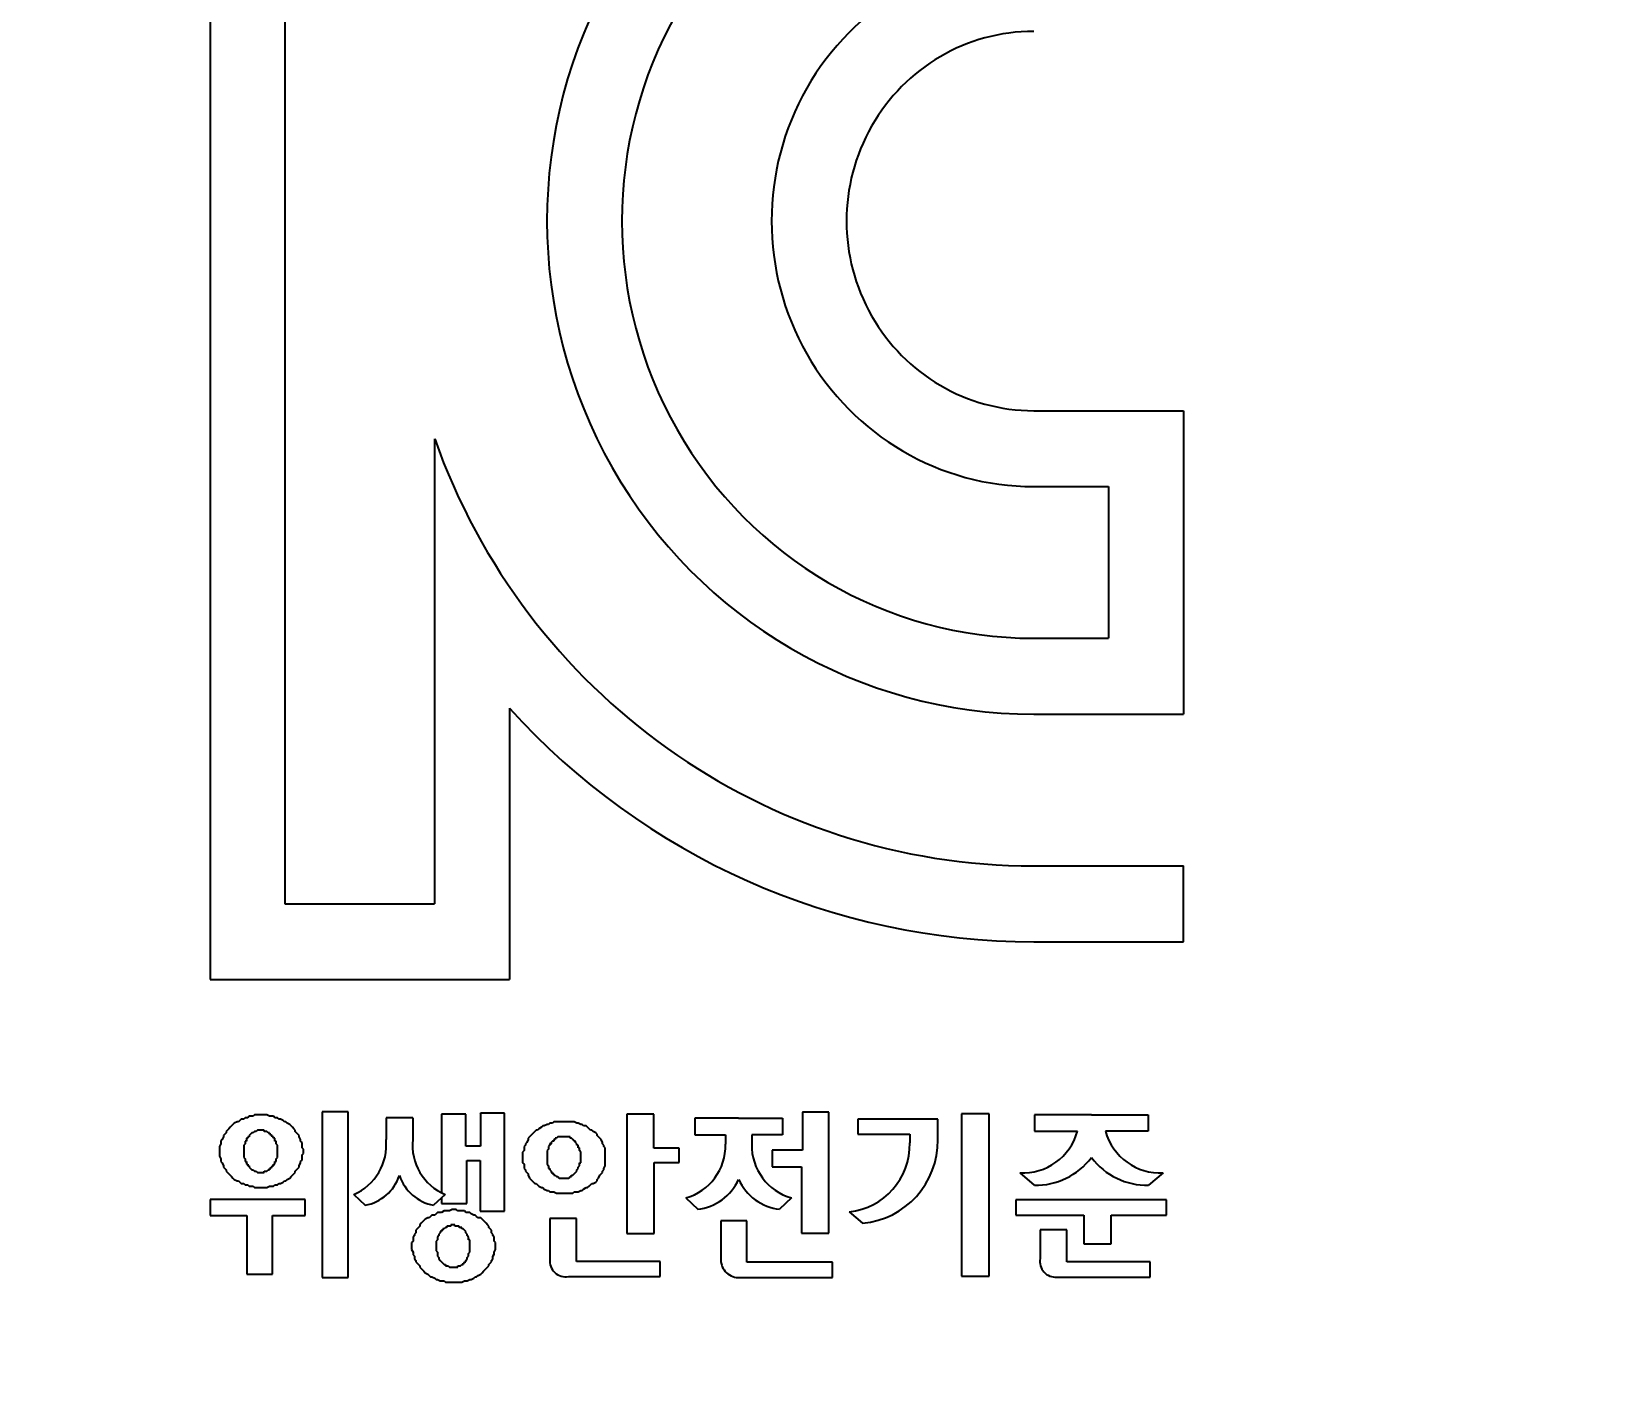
# Model space of a CAD drawing. Header units: millimetres. Extents: x 2274 to 2571, y 1382 to 1592.
# Drawn here: x 2434.106 to 2438.097, y 1485.031 to 1488.451 of the extents above; entities that cross this region are included whole.
import ezdxf

# ---------------------------------------------------------------- set-up
doc = ezdxf.new("R2010")
doc.units = ezdxf.units.MM
doc.styles.get("Standard").update_dxf_attribs({"font": 'arial.ttf'})
doc.dimstyles.new('STANDARD$0', dxfattribs={"dimtxt": 2.5, "dimasz": 2.5, "dimexe": 1, "dimexo": 0.5, "dimgap": 0.5, "dimtad": 1, "dimtih": 1, "dimtoh": 1, "dimdec": 1, "dimdsep": 46, "dimtxsty": 'Standard', "dimcen": 0, "dimclrd": 2, "dimclre": 2, "dimclrt": 4, "dimadec": 0, "dimazin": 0, "dimtfac": 1, "dimtdec": 1, "dimtmove": 1, "dimatfit": 3, "dimfxl": 1, "dimtolj": 1, "dimarcsym": 0})

# ---------------------------------------------------------------- blocks, each defined once
blk = doc.blocks.new('*D27')
at = {"color": 2, "lineweight": -2, "transparency": 16777216}
for p, q in [((2429.9205, 1551.3997), (2487.0385, 1551.3997)), ((2485.7885, 1548.8997), (2485.7885, 1509.7439)), ((2485.7885, 1466.0245), (2485.7885, 1505.1804)), ((2450.1883, 1463.5245), (2487.0385, 1463.5245))]:
    blk.add_line(p, q, dxfattribs=at)
at = {"color": 2, "transparency": 16777216}
for points in [[(2485.3718, 1548.8997), (2486.2051, 1548.8997), (2485.7885, 1551.3997)], [(2485.3718, 1466.0245), (2486.2051, 1466.0245), (2485.7885, 1463.5245)]]:
    blk.add_solid(points, dxfattribs=at)
at = {"layer": 'DEFPOINTS', "color": 0, "transparency": 16777216}
for p in [(2428.9205, 1551.3997), (2485.7885, 1551.3997), (2449.1883, 1463.5245)]:
    blk.add_point(p, dxfattribs=at)
at = {"color": 4, "transparency": 16777216, "insert": (2485.7885, 1507.4621), "char_height": 3, "attachment_point": 5}
blk.add_mtext('85', dxfattribs=at)

msp = doc.modelspace()

# ---------------------------------------------------------------- linework, layer by layer
for p, q in [((2434.5607, 1489.8998), (2434.5607, 1486.035)), ((2434.7514, 1489.7066), (2434.7514, 1486.2282)), ((2436.6585, 1487.4843), (2437.0399, 1487.4843)), ((2437.0399, 1487.4843), (2437.0399, 1486.7113)), ((2435.1328, 1487.4123), (2435.1328, 1486.2282)), ((2436.6585, 1487.291), (2436.8492, 1487.291)), ((2436.8492, 1487.291), (2436.8492, 1486.9046)), ((2436.6585, 1486.9046), (2436.8492, 1486.9046)), ((2435.3235, 1486.7263), (2435.3235, 1486.035)), ((2436.6585, 1486.7113), (2437.0399, 1486.7113)), ((2436.6585, 1486.3248), (2437.0399, 1486.3248)), ((2437.0399, 1486.1316), (2437.0399, 1486.3248)), ((2434.7514, 1486.2282), (2435.1328, 1486.2282)), ((2436.6585, 1486.1316), (2437.0399, 1486.1316)), ((2434.5607, 1486.035), (2435.3235, 1486.035)), ((2434.8461, 1485.6985), (2434.8461, 1485.2765)), ((2434.9125, 1485.6985), (2434.8461, 1485.6985)), ((2434.9125, 1485.2765), (2434.9125, 1485.6985)), ((2435.2494, 1485.6933), (2435.2505, 1485.6953)), ((2435.311, 1485.6953), (2435.2494, 1485.6953)), ((2435.2494, 1485.6953), (2435.2494, 1485.6112)), ((2435.311, 1485.4455), (2435.311, 1485.6953)), ((2436.0699, 1485.6967), (2436.0704, 1485.6977)), ((2436.0699, 1485.6977), (2436.0699, 1485.6008)), ((2436.1371, 1485.6977), (2436.0699, 1485.6977)), ((2436.1371, 1485.3894), (2436.1371, 1485.6977)), ((2436.4749, 1485.693), (2436.4749, 1485.2798)), ((2436.5453, 1485.693), (2436.4749, 1485.693)), ((2436.5453, 1485.2798), (2436.5453, 1485.693)), ((2434.6088, 1485.6554), (2434.6054, 1485.6519)), ((2434.6123, 1485.6589), (2434.6088, 1485.6554)), ((2434.6157, 1485.6624), (2434.6123, 1485.6589)), ((2434.6192, 1485.6659), (2434.6157, 1485.6624)), ((2434.6226, 1485.6694), (2434.6192, 1485.6659)), ((2434.6295, 1485.6729), (2434.6226, 1485.6694)), ((2434.6329, 1485.6729), (2434.6295, 1485.6729)), ((2434.6364, 1485.6764), (2434.6329, 1485.6729)), ((2434.6398, 1485.6799), (2434.6364, 1485.6764)), ((2434.6467, 1485.6799), (2434.6398, 1485.6799)), ((2434.6502, 1485.6834), (2434.6467, 1485.6799)), ((2434.6571, 1485.6834), (2434.6502, 1485.6834)), ((2434.6605, 1485.6869), (2434.6571, 1485.6834)), ((2434.664, 1485.6869), (2434.6605, 1485.6869)), ((2434.6709, 1485.6869), (2434.664, 1485.6869)), ((2434.6743, 1485.6904), (2434.6709, 1485.6869)), ((2434.6812, 1485.6904), (2434.6743, 1485.6904)), ((2434.6847, 1485.6904), (2434.6812, 1485.6904)), ((2434.6916, 1485.6904), (2434.6847, 1485.6904)), ((2434.695, 1485.6904), (2434.6916, 1485.6904)), ((2434.7019, 1485.6904), (2434.695, 1485.6904)), ((2434.7053, 1485.6904), (2434.7019, 1485.6904)), ((2434.7122, 1485.6869), (2434.7053, 1485.6904)), ((2434.7157, 1485.6869), (2434.7122, 1485.6869)), ((2434.7226, 1485.6869), (2434.7157, 1485.6869)), ((2434.726, 1485.6834), (2434.7226, 1485.6869)), ((2434.7329, 1485.6834), (2434.726, 1485.6834)), ((2434.7364, 1485.6799), (2434.7329, 1485.6834)), ((2434.7398, 1485.6799), (2434.7364, 1485.6799)), ((2434.7467, 1485.6764), (2434.7398, 1485.6799)), ((2434.7502, 1485.6729), (2434.7467, 1485.6764)), ((2434.7536, 1485.6729), (2434.7502, 1485.6729)), ((2434.7571, 1485.6694), (2434.7536, 1485.6729)), ((2434.764, 1485.6659), (2434.7571, 1485.6694)), ((2434.7674, 1485.6624), (2434.764, 1485.6659)), ((2434.7708, 1485.6589), (2434.7674, 1485.6624)), ((2434.7743, 1485.6554), (2434.7708, 1485.6589)), ((2434.7777, 1485.6519), (2434.7743, 1485.6554)), ((2435.077, 1485.6833), (2435.009, 1485.6833)), ((2435.009, 1485.6833), (2435.009, 1485.628)), ((2435.077, 1485.6833), (2435.077, 1485.628)), ((2435.2122, 1485.6921), (2435.1505, 1485.6921)), ((2435.1505, 1485.6921), (2435.1505, 1485.492)), ((2435.2122, 1485.6112), (2435.2122, 1485.6921)), ((2435.3983, 1485.6554), (2435.3949, 1485.6519)), ((2435.4052, 1485.6589), (2435.3983, 1485.6554)), ((2435.4087, 1485.6624), (2435.4052, 1485.6589)), ((2435.4121, 1485.6624), (2435.4087, 1485.6624)), ((2435.419, 1485.6659), (2435.4121, 1485.6624)), ((2435.4225, 1485.6659), (2435.419, 1485.6659)), ((2435.4259, 1485.6694), (2435.4225, 1485.6659)), ((2435.4328, 1485.6694), (2435.4259, 1485.6694)), ((2435.4362, 1485.6729), (2435.4328, 1485.6694)), ((2435.4431, 1485.6729), (2435.4362, 1485.6729)), ((2435.4466, 1485.6729), (2435.4431, 1485.6729)), ((2435.4535, 1485.6729), (2435.4466, 1485.6729)), ((2435.4569, 1485.6729), (2435.4535, 1485.6729)), ((2435.4638, 1485.6729), (2435.4569, 1485.6729)), ((2435.4673, 1485.6729), (2435.4638, 1485.6729)), ((2435.4742, 1485.6729), (2435.4673, 1485.6729)), ((2435.4776, 1485.6729), (2435.4742, 1485.6729)), ((2435.4845, 1485.6729), (2435.4776, 1485.6729)), ((2435.488, 1485.6729), (2435.4845, 1485.6729)), ((2435.4949, 1485.6694), (2435.488, 1485.6729)), ((2435.4983, 1485.6694), (2435.4949, 1485.6694)), ((2435.5052, 1485.6659), (2435.4983, 1485.6694)), ((2435.5086, 1485.6659), (2435.5052, 1485.6659)), ((2435.5121, 1485.6624), (2435.5086, 1485.6659)), ((2435.519, 1485.6624), (2435.5121, 1485.6624)), ((2435.5224, 1485.6589), (2435.519, 1485.6624)), ((2435.5259, 1485.6554), (2435.5224, 1485.6589)), ((2435.5293, 1485.6519), (2435.5259, 1485.6554)), ((2435.6907, 1485.6922), (2435.6219, 1485.6922)), ((2435.6219, 1485.6922), (2435.6219, 1485.3887)), ((2435.6907, 1485.6057), (2435.6907, 1485.6922)), ((2435.907, 1485.6825), (2435.7955, 1485.6825)), ((2435.7955, 1485.6825), (2435.7955, 1485.64)), ((2435.907, 1485.6825), (2436.0185, 1485.6825)), ((2436.0185, 1485.6825), (2436.0185, 1485.64)), ((2436.4141, 1485.6793), (2436.2109, 1485.6793)), ((2436.2109, 1485.6793), (2436.2109, 1485.6417)), ((2436.4141, 1485.6273), (2436.4141, 1485.6793)), ((2436.8056, 1485.6905), (2436.6609, 1485.6905)), ((2436.6609, 1485.6905), (2436.6609, 1485.6489)), ((2436.8056, 1485.6905), (2436.9503, 1485.6905)), ((2436.9503, 1485.6905), (2436.9503, 1485.6489)), ((2434.5881, 1485.617), (2434.5847, 1485.61)), ((2434.5916, 1485.6275), (2434.5881, 1485.624)), ((2434.5881, 1485.624), (2434.5881, 1485.6205)), ((2434.5881, 1485.6205), (2434.5881, 1485.617)), ((2434.595, 1485.6345), (2434.5916, 1485.6275)), ((2434.5985, 1485.6415), (2434.595, 1485.638)), ((2434.595, 1485.638), (2434.595, 1485.6345)), ((2434.6019, 1485.645), (2434.5985, 1485.6415)), ((2434.6054, 1485.6519), (2434.6019, 1485.6484)), ((2434.6019, 1485.6484), (2434.6019, 1485.645)), ((2434.6502, 1485.617), (2434.6467, 1485.6135)), ((2434.6467, 1485.6135), (2434.6467, 1485.61)), ((2434.6536, 1485.624), (2434.6502, 1485.624)), ((2434.6502, 1485.624), (2434.6502, 1485.6205)), ((2434.6502, 1485.6205), (2434.6502, 1485.617)), ((2434.6571, 1485.631), (2434.6536, 1485.631)), ((2434.6536, 1485.631), (2434.6536, 1485.6275)), ((2434.6536, 1485.6275), (2434.6536, 1485.624)), ((2434.6605, 1485.6345), (2434.6571, 1485.6345)), ((2434.6571, 1485.6345), (2434.6571, 1485.631)), ((2434.664, 1485.6415), (2434.6605, 1485.638)), ((2434.6605, 1485.638), (2434.6605, 1485.6345)), ((2434.6674, 1485.645), (2434.664, 1485.6415)), ((2434.6709, 1485.645), (2434.6674, 1485.645)), ((2434.6743, 1485.6484), (2434.6709, 1485.645)), ((2434.6778, 1485.6484), (2434.6743, 1485.6484)), ((2434.6812, 1485.6519), (2434.6778, 1485.6484)), ((2434.6847, 1485.6519), (2434.6812, 1485.6519)), ((2434.6881, 1485.6519), (2434.6847, 1485.6519)), ((2434.6916, 1485.6519), (2434.6881, 1485.6519)), ((2434.695, 1485.6519), (2434.6916, 1485.6519)), ((2434.6984, 1485.6519), (2434.695, 1485.6519)), ((2434.6984, 1485.6484), (2434.6984, 1485.6519)), ((2434.7019, 1485.6484), (2434.6984, 1485.6484)), ((2434.7053, 1485.6484), (2434.7019, 1485.6484)), ((2434.7088, 1485.645), (2434.7053, 1485.6484)), ((2434.7122, 1485.645), (2434.7088, 1485.645)), ((2434.7122, 1485.6415), (2434.7122, 1485.645)), ((2434.7157, 1485.6415), (2434.7122, 1485.6415)), ((2434.7157, 1485.638), (2434.7157, 1485.6415)), ((2434.7191, 1485.638), (2434.7157, 1485.638)), ((2434.7191, 1485.6345), (2434.7191, 1485.638)), ((2434.7226, 1485.6345), (2434.7191, 1485.6345)), ((2434.7226, 1485.631), (2434.7226, 1485.6345)), ((2434.726, 1485.631), (2434.7226, 1485.631)), ((2434.726, 1485.6275), (2434.726, 1485.631)), ((2434.726, 1485.624), (2434.726, 1485.6275)), ((2434.7295, 1485.624), (2434.726, 1485.624)), ((2434.7295, 1485.6205), (2434.7295, 1485.624)), ((2434.7295, 1485.617), (2434.7295, 1485.6205)), ((2434.7329, 1485.6135), (2434.7295, 1485.617)), ((2434.7329, 1485.61), (2434.7329, 1485.6135)), ((2434.7777, 1485.6484), (2434.7777, 1485.6519)), ((2434.7812, 1485.645), (2434.7777, 1485.6484)), ((2434.7846, 1485.6415), (2434.7812, 1485.645)), ((2434.7881, 1485.638), (2434.7846, 1485.6415)), ((2434.7881, 1485.6345), (2434.7881, 1485.638)), ((2434.7915, 1485.6275), (2434.7881, 1485.6345)), ((2434.7915, 1485.624), (2434.7915, 1485.6275)), ((2434.795, 1485.6205), (2434.7915, 1485.624)), ((2434.795, 1485.617), (2434.795, 1485.6205)), ((2434.795, 1485.61), (2434.795, 1485.617)), ((2435.3638, 1485.6135), (2435.3604, 1485.61)), ((2435.3673, 1485.6205), (2435.3638, 1485.617)), ((2435.3638, 1485.617), (2435.3638, 1485.6135)), ((2435.3707, 1485.6275), (2435.3673, 1485.6205)), ((2435.3742, 1485.6345), (2435.3707, 1485.631)), ((2435.3707, 1485.631), (2435.3707, 1485.6275)), ((2435.3776, 1485.638), (2435.3742, 1485.6345)), ((2435.3811, 1485.6415), (2435.3776, 1485.638)), ((2435.3845, 1485.645), (2435.3811, 1485.6415)), ((2435.388, 1485.6484), (2435.3845, 1485.645)), ((2435.3914, 1485.6519), (2435.388, 1485.6484)), ((2435.3949, 1485.6519), (2435.3914, 1485.6519)), ((2435.4259, 1485.6135), (2435.4225, 1485.61)), ((2435.4251, 1485.6127), (2435.4293, 1485.6201)), ((2435.4293, 1485.617), (2435.4259, 1485.6135)), ((2435.4328, 1485.624), (2435.4293, 1485.6205)), ((2435.4293, 1485.6205), (2435.4293, 1485.617)), ((2435.4362, 1485.624), (2435.4328, 1485.624)), ((2435.4397, 1485.6275), (2435.4362, 1485.6275)), ((2435.4362, 1485.6275), (2435.4362, 1485.624)), ((2435.4431, 1485.631), (2435.4397, 1485.631)), ((2435.4397, 1485.631), (2435.4397, 1485.6275)), ((2435.4466, 1485.6345), (2435.4431, 1485.631)), ((2435.45, 1485.6345), (2435.4466, 1485.6345)), ((2435.4535, 1485.6345), (2435.45, 1485.6345)), ((2435.4569, 1485.6345), (2435.4535, 1485.6345)), ((2435.4604, 1485.6345), (2435.4569, 1485.6345)), ((2435.4638, 1485.6345), (2435.4604, 1485.6345)), ((2435.4673, 1485.6345), (2435.4638, 1485.6345)), ((2435.4707, 1485.6345), (2435.4673, 1485.6345)), ((2435.4742, 1485.6345), (2435.4707, 1485.6345)), ((2435.4776, 1485.6345), (2435.4742, 1485.6345)), ((2435.4776, 1485.631), (2435.4776, 1485.6345)), ((2435.4811, 1485.631), (2435.4776, 1485.631)), ((2435.4845, 1485.6275), (2435.4811, 1485.631)), ((2435.488, 1485.624), (2435.4845, 1485.6275)), ((2435.4914, 1485.624), (2435.488, 1485.624)), ((2435.4914, 1485.6205), (2435.4914, 1485.624)), ((2435.4949, 1485.617), (2435.4914, 1485.6205)), ((2435.4949, 1485.6135), (2435.4949, 1485.617)), ((2435.4983, 1485.6135), (2435.4949, 1485.6135)), ((2435.4983, 1485.61), (2435.4983, 1485.6135)), ((2435.5328, 1485.6519), (2435.5293, 1485.6519)), ((2435.5362, 1485.6484), (2435.5328, 1485.6519)), ((2435.5431, 1485.645), (2435.5362, 1485.6484)), ((2435.5466, 1485.6415), (2435.5431, 1485.645)), ((2435.5466, 1485.638), (2435.5466, 1485.6415)), ((2435.55, 1485.6345), (2435.5466, 1485.638)), ((2435.5535, 1485.631), (2435.55, 1485.6345)), ((2435.5569, 1485.6275), (2435.5535, 1485.631)), ((2435.5604, 1485.6205), (2435.5569, 1485.6275)), ((2435.5604, 1485.617), (2435.5604, 1485.6205)), ((2435.5638, 1485.6135), (2435.5604, 1485.617)), ((2435.5638, 1485.61), (2435.5638, 1485.6135)), ((2435.7955, 1485.64), (2435.8738, 1485.64)), ((2435.8738, 1485.64), (2435.8738, 1485.616)), ((2436.0185, 1485.64), (2435.9402, 1485.64)), ((2435.9402, 1485.64), (2435.9402, 1485.616)), ((2436.2109, 1485.6417), (2436.3429, 1485.6417)), ((2436.3429, 1485.6417), (2436.3429, 1485.6193)), ((2436.6609, 1485.6489), (2436.77, 1485.6489)), ((2436.9503, 1485.6489), (2436.8412, 1485.6489)), ((2434.5847, 1485.61), (2434.5847, 1485.6065)), ((2434.5847, 1485.6065), (2434.5847, 1485.603)), ((2434.5847, 1485.603), (2434.5847, 1485.596)), ((2434.5847, 1485.596), (2434.5847, 1485.5925)), ((2434.5847, 1485.5925), (2434.5847, 1485.5891)), ((2434.5847, 1485.5891), (2434.5847, 1485.5856)), ((2434.5847, 1485.5856), (2434.5881, 1485.5786)), ((2434.5881, 1485.5786), (2434.5881, 1485.5751)), ((2434.5881, 1485.5751), (2434.5881, 1485.5716)), ((2434.6467, 1485.61), (2434.6467, 1485.6065)), ((2434.6467, 1485.6065), (2434.6467, 1485.603)), ((2434.6467, 1485.603), (2434.6467, 1485.5995)), ((2434.6467, 1485.5995), (2434.6467, 1485.596)), ((2434.6467, 1485.596), (2434.6467, 1485.5925)), ((2434.6467, 1485.5925), (2434.6467, 1485.5891)), ((2434.6467, 1485.5891), (2434.6467, 1485.5856)), ((2434.6467, 1485.5856), (2434.6467, 1485.5821)), ((2434.6467, 1485.5821), (2434.6502, 1485.5786)), ((2434.6502, 1485.5786), (2434.6502, 1485.5751)), ((2434.6502, 1485.5751), (2434.6502, 1485.5716)), ((2434.7295, 1485.5786), (2434.7329, 1485.5821)), ((2434.7295, 1485.5751), (2434.7295, 1485.5786)), ((2434.7295, 1485.5716), (2434.7295, 1485.5751)), ((2434.7329, 1485.6065), (2434.7329, 1485.61)), ((2434.7329, 1485.603), (2434.7329, 1485.6065)), ((2434.7329, 1485.5995), (2434.7329, 1485.603)), ((2434.7329, 1485.596), (2434.7329, 1485.5995)), ((2434.7329, 1485.5925), (2434.7329, 1485.596)), ((2434.7329, 1485.5891), (2434.7329, 1485.5925)), ((2434.7329, 1485.5856), (2434.7329, 1485.5891)), ((2434.7329, 1485.5821), (2434.7329, 1485.5856)), ((2434.7915, 1485.5716), (2434.795, 1485.5751)), ((2434.795, 1485.6065), (2434.795, 1485.61)), ((2434.7984, 1485.603), (2434.795, 1485.6065)), ((2434.795, 1485.5891), (2434.7984, 1485.5925)), ((2434.795, 1485.5856), (2434.795, 1485.5891)), ((2434.795, 1485.5786), (2434.795, 1485.5856)), ((2434.795, 1485.5751), (2434.795, 1485.5786)), ((2434.7984, 1485.596), (2434.7984, 1485.603)), ((2434.7984, 1485.5925), (2434.7984, 1485.596)), ((2435.2494, 1485.6112), (2435.2122, 1485.6112)), ((2435.2146, 1485.4647), (2435.2146, 1485.5744)), ((2435.2146, 1485.5744), (2435.2486, 1485.5744)), ((2435.2486, 1485.5744), (2435.2486, 1485.4455)), ((2435.3604, 1485.5995), (2435.3569, 1485.596)), ((2435.3569, 1485.596), (2435.3569, 1485.5925)), ((2435.3569, 1485.5925), (2435.3569, 1485.5856)), ((2435.3569, 1485.5856), (2435.3569, 1485.5821)), ((2435.3569, 1485.5821), (2435.3569, 1485.5786)), ((2435.3569, 1485.5786), (2435.3569, 1485.5751)), ((2435.3569, 1485.5751), (2435.3569, 1485.5681)), ((2435.3604, 1485.61), (2435.3604, 1485.6065)), ((2435.3604, 1485.6065), (2435.3604, 1485.5995)), ((2435.4225, 1485.603), (2435.419, 1485.5995)), ((2435.419, 1485.5995), (2435.419, 1485.596)), ((2435.419, 1485.596), (2435.419, 1485.5925)), ((2435.419, 1485.5925), (2435.419, 1485.5891)), ((2435.419, 1485.5891), (2435.419, 1485.5856)), ((2435.419, 1485.5856), (2435.419, 1485.5821)), ((2435.419, 1485.5821), (2435.419, 1485.5786)), ((2435.419, 1485.5786), (2435.419, 1485.5751)), ((2435.419, 1485.5751), (2435.419, 1485.5716)), ((2435.4225, 1485.61), (2435.4225, 1485.6065)), ((2435.4225, 1485.6065), (2435.4225, 1485.603)), ((2435.4983, 1485.6065), (2435.4983, 1485.61)), ((2435.5017, 1485.6065), (2435.4983, 1485.6065)), ((2435.5017, 1485.603), (2435.5017, 1485.6065)), ((2435.5017, 1485.5995), (2435.5017, 1485.603)), ((2435.5052, 1485.596), (2435.5017, 1485.5995)), ((2435.5052, 1485.5925), (2435.5052, 1485.596)), ((2435.5052, 1485.5891), (2435.5052, 1485.5925)), ((2435.5052, 1485.5856), (2435.5052, 1485.5891)), ((2435.5052, 1485.5821), (2435.5052, 1485.5856)), ((2435.5052, 1485.5786), (2435.5052, 1485.5821)), ((2435.5052, 1485.5751), (2435.5052, 1485.5786)), ((2435.5052, 1485.5716), (2435.5052, 1485.5751)), ((2435.5673, 1485.6065), (2435.5638, 1485.61)), ((2435.5673, 1485.5995), (2435.5673, 1485.6065)), ((2435.5673, 1485.596), (2435.5673, 1485.5995)), ((2435.5673, 1485.5925), (2435.5673, 1485.596)), ((2435.5673, 1485.5856), (2435.5673, 1485.5925)), ((2435.5673, 1485.5821), (2435.5673, 1485.5856)), ((2435.5673, 1485.5786), (2435.5673, 1485.5821)), ((2435.5673, 1485.5751), (2435.5673, 1485.5786)), ((2435.5673, 1485.5681), (2435.5673, 1485.5751)), ((2435.7556, 1485.6057), (2435.6907, 1485.6057)), ((2435.7556, 1485.5689), (2435.7556, 1485.6057)), ((2436.0699, 1485.6008), (2435.9924, 1485.6008)), ((2435.9924, 1485.6008), (2435.9924, 1485.5584)), ((2434.5881, 1485.5716), (2434.5916, 1485.5681)), ((2434.5916, 1485.5681), (2434.595, 1485.5611)), ((2434.595, 1485.5611), (2434.595, 1485.5576)), ((2434.595, 1485.5576), (2434.5985, 1485.5541)), ((2434.5985, 1485.5541), (2434.6019, 1485.5506)), ((2434.6019, 1485.5506), (2434.6019, 1485.5471)), ((2434.6019, 1485.5471), (2434.6054, 1485.5436)), ((2434.6054, 1485.5436), (2434.6088, 1485.5401)), ((2434.6088, 1485.5401), (2434.6123, 1485.5366)), ((2434.6123, 1485.5366), (2434.6157, 1485.5332)), ((2434.6502, 1485.5716), (2434.6536, 1485.5716)), ((2434.6536, 1485.5716), (2434.6536, 1485.5681)), ((2434.6536, 1485.5681), (2434.6536, 1485.5646)), ((2434.6536, 1485.5646), (2434.6571, 1485.5646)), ((2434.6571, 1485.5646), (2434.6571, 1485.5611)), ((2434.6571, 1485.5611), (2434.6605, 1485.5611)), ((2434.6605, 1485.5611), (2434.6605, 1485.5576)), ((2434.6605, 1485.5576), (2434.664, 1485.5541)), ((2434.664, 1485.5541), (2434.6674, 1485.5506)), ((2434.6674, 1485.5506), (2434.6709, 1485.5506)), ((2434.6709, 1485.5506), (2434.6743, 1485.5471)), ((2434.6743, 1485.5471), (2434.6778, 1485.5471)), ((2434.6778, 1485.5471), (2434.6812, 1485.5436)), ((2434.6812, 1485.5436), (2434.6847, 1485.5436)), ((2434.6847, 1485.5436), (2434.6881, 1485.5436)), ((2434.6881, 1485.5436), (2434.6916, 1485.5436)), ((2434.6916, 1485.5436), (2434.695, 1485.5436)), ((2434.695, 1485.5436), (2434.6984, 1485.5436)), ((2434.6984, 1485.5436), (2434.6984, 1485.5471)), ((2434.6984, 1485.5471), (2434.7019, 1485.5471)), ((2434.7019, 1485.5471), (2434.7053, 1485.5471)), ((2434.7053, 1485.5471), (2434.7088, 1485.5506)), ((2434.7088, 1485.5506), (2434.7122, 1485.5506)), ((2434.7122, 1485.5506), (2434.7122, 1485.5541)), ((2434.7122, 1485.5541), (2434.7157, 1485.5541)), ((2434.7157, 1485.5541), (2434.7157, 1485.5576)), ((2434.7157, 1485.5576), (2434.7191, 1485.5576)), ((2434.7191, 1485.5576), (2434.7191, 1485.5611)), ((2434.7191, 1485.5611), (2434.7226, 1485.5611)), ((2434.7226, 1485.5611), (2434.7226, 1485.5646)), ((2434.7226, 1485.5646), (2434.726, 1485.5646)), ((2434.726, 1485.5681), (2434.726, 1485.5716)), ((2434.726, 1485.5716), (2434.7295, 1485.5716)), ((2434.726, 1485.5646), (2434.726, 1485.5681)), ((2434.7674, 1485.5332), (2434.7708, 1485.5366)), ((2434.7708, 1485.5366), (2434.7743, 1485.5401)), ((2434.7743, 1485.5401), (2434.7777, 1485.5436)), ((2434.7777, 1485.5471), (2434.7812, 1485.5506)), ((2434.7777, 1485.5436), (2434.7777, 1485.5471)), ((2434.7812, 1485.5506), (2434.7846, 1485.5541)), ((2434.7846, 1485.5541), (2434.7881, 1485.5576)), ((2434.7881, 1485.5611), (2434.7915, 1485.5681)), ((2434.7881, 1485.5576), (2434.7881, 1485.5611)), ((2434.7915, 1485.5681), (2434.7915, 1485.5716)), ((2435.3569, 1485.5681), (2435.3604, 1485.5646)), ((2435.3604, 1485.5646), (2435.3604, 1485.5611)), ((2435.3604, 1485.5611), (2435.3604, 1485.5541)), ((2435.3604, 1485.5541), (2435.3638, 1485.5506)), ((2435.3638, 1485.5506), (2435.3638, 1485.5471)), ((2435.3638, 1485.5471), (2435.3673, 1485.5436)), ((2435.3673, 1485.5436), (2435.3707, 1485.5401)), ((2435.3707, 1485.5401), (2435.3707, 1485.5366)), ((2435.3707, 1485.5366), (2435.3742, 1485.5297)), ((2435.419, 1485.5716), (2435.419, 1485.5681)), ((2435.419, 1485.5681), (2435.419, 1485.5646)), ((2435.419, 1485.5646), (2435.4225, 1485.5611)), ((2435.4225, 1485.5611), (2435.4225, 1485.5576)), ((2435.4225, 1485.5576), (2435.4225, 1485.5541)), ((2435.4225, 1485.5541), (2435.4259, 1485.5541)), ((2435.4259, 1485.5541), (2435.4259, 1485.5506)), ((2435.4259, 1485.5506), (2435.4293, 1485.5471)), ((2435.4293, 1485.5471), (2435.4293, 1485.5436)), ((2435.4293, 1485.5436), (2435.4328, 1485.5436)), ((2435.4328, 1485.5436), (2435.4328, 1485.5401)), ((2435.4328, 1485.5401), (2435.4362, 1485.5401)), ((2435.4362, 1485.5401), (2435.4362, 1485.5366)), ((2435.4362, 1485.5366), (2435.4397, 1485.5366)), ((2435.4397, 1485.5366), (2435.4431, 1485.5332)), ((2435.4811, 1485.5332), (2435.4811, 1485.5366)), ((2435.4811, 1485.5366), (2435.4845, 1485.5366)), ((2435.4845, 1485.5366), (2435.488, 1485.5401)), ((2435.488, 1485.5401), (2435.4914, 1485.5436)), ((2435.4914, 1485.5436), (2435.4949, 1485.5471)), ((2435.4949, 1485.5506), (2435.4983, 1485.5541)), ((2435.4949, 1485.5471), (2435.4949, 1485.5506)), ((2435.4983, 1485.5576), (2435.5017, 1485.5611)), ((2435.4983, 1485.5541), (2435.4983, 1485.5576)), ((2435.5017, 1485.5676), (2435.502, 1485.5681)), ((2435.5017, 1485.5646), (2435.5017, 1485.5681)), ((2435.5017, 1485.5681), (2435.5052, 1485.5681)), ((2435.5017, 1485.5611), (2435.5017, 1485.5646)), ((2435.5052, 1485.5681), (2435.5052, 1485.5716)), ((2435.55, 1485.5297), (2435.5535, 1485.5366)), ((2435.5535, 1485.5366), (2435.5569, 1485.5401)), ((2435.5569, 1485.5401), (2435.5604, 1485.5436)), ((2435.5604, 1485.5471), (2435.5638, 1485.5506)), ((2435.5604, 1485.5436), (2435.5604, 1485.5471)), ((2435.5638, 1485.5541), (2435.5673, 1485.5611)), ((2435.5638, 1485.5506), (2435.5638, 1485.5541)), ((2435.5673, 1485.5646), (2435.5673, 1485.5681)), ((2435.5673, 1485.5611), (2435.5673, 1485.5646)), ((2435.6915, 1485.3887), (2435.6915, 1485.5689)), ((2435.6915, 1485.5689), (2435.7556, 1485.5689)), ((2435.9924, 1485.5584), (2436.0675, 1485.5584)), ((2436.0675, 1485.5584), (2436.0675, 1485.3894)), ((2436.623, 1485.5432), (2436.6601, 1485.5112)), ((2436.9882, 1485.5432), (2436.9511, 1485.5112)), ((2434.6157, 1485.5332), (2434.6192, 1485.5297)), ((2434.6192, 1485.5297), (2434.6226, 1485.5262)), ((2434.6226, 1485.5262), (2434.6295, 1485.5227)), ((2434.6295, 1485.5227), (2434.6329, 1485.5227)), ((2434.6329, 1485.5227), (2434.6364, 1485.5192)), ((2434.6364, 1485.5192), (2434.6398, 1485.5157)), ((2434.6398, 1485.5157), (2434.6467, 1485.5157)), ((2434.6467, 1485.5157), (2434.6502, 1485.5122)), ((2434.6502, 1485.5122), (2434.6571, 1485.5122)), ((2434.6571, 1485.5122), (2434.6605, 1485.5087)), ((2434.6605, 1485.5087), (2434.664, 1485.5087)), ((2434.664, 1485.5087), (2434.6709, 1485.5087)), ((2434.6709, 1485.5087), (2434.6743, 1485.5052)), ((2434.6743, 1485.5052), (2434.6812, 1485.5052)), ((2434.6812, 1485.5052), (2434.6847, 1485.5052)), ((2434.6847, 1485.5052), (2434.6916, 1485.5052)), ((2434.6916, 1485.5052), (2434.695, 1485.5052)), ((2434.695, 1485.5052), (2434.7019, 1485.5052)), ((2434.7019, 1485.5052), (2434.7053, 1485.5052)), ((2434.7053, 1485.5052), (2434.7122, 1485.5087)), ((2434.7122, 1485.5087), (2434.7157, 1485.5087)), ((2434.7157, 1485.5087), (2434.7226, 1485.5087)), ((2434.7226, 1485.5087), (2434.726, 1485.5122)), ((2434.726, 1485.5122), (2434.7329, 1485.5122)), ((2434.7329, 1485.5122), (2434.7364, 1485.5157)), ((2434.7364, 1485.5157), (2434.7398, 1485.5157)), ((2434.7398, 1485.5157), (2434.7467, 1485.5192)), ((2434.7467, 1485.5192), (2434.7502, 1485.5227)), ((2434.7502, 1485.5227), (2434.7536, 1485.5227)), ((2434.7536, 1485.5227), (2434.7571, 1485.5262)), ((2434.7571, 1485.5262), (2434.764, 1485.5297)), ((2434.764, 1485.5297), (2434.7674, 1485.5332)), ((2435.3742, 1485.5297), (2435.3776, 1485.5262)), ((2435.3776, 1485.5262), (2435.3811, 1485.5227)), ((2435.3811, 1485.5227), (2435.3845, 1485.5192)), ((2435.3845, 1485.5192), (2435.388, 1485.5157)), ((2435.388, 1485.5157), (2435.3914, 1485.5157)), ((2435.3914, 1485.5157), (2435.3949, 1485.5122)), ((2435.3949, 1485.5122), (2435.3983, 1485.5087)), ((2435.3983, 1485.5087), (2435.4052, 1485.5052)), ((2435.4052, 1485.5052), (2435.4087, 1485.5052)), ((2435.4087, 1485.5052), (2435.4121, 1485.5017)), ((2435.4121, 1485.5017), (2435.419, 1485.4982)), ((2435.419, 1485.4982), (2435.4225, 1485.4982)), ((2435.4225, 1485.4982), (2435.4259, 1485.4947)), ((2435.4259, 1485.4947), (2435.4328, 1485.4947)), ((2435.4328, 1485.4947), (2435.4362, 1485.4947)), ((2435.4362, 1485.4947), (2435.4431, 1485.4912)), ((2435.4431, 1485.5332), (2435.4466, 1485.5332)), ((2435.4466, 1485.5332), (2435.45, 1485.5297)), ((2435.45, 1485.5297), (2435.4535, 1485.5297)), ((2435.4535, 1485.5297), (2435.4569, 1485.5297)), ((2435.4569, 1485.5297), (2435.4604, 1485.5297)), ((2435.4604, 1485.5297), (2435.4638, 1485.5297)), ((2435.4638, 1485.5297), (2435.4673, 1485.5297)), ((2435.4673, 1485.5297), (2435.4707, 1485.5297)), ((2435.4707, 1485.5297), (2435.4742, 1485.5297)), ((2435.4742, 1485.5297), (2435.4776, 1485.5332)), ((2435.4776, 1485.5332), (2435.4811, 1485.5332)), ((2435.4845, 1485.4912), (2435.488, 1485.4947)), ((2435.488, 1485.4947), (2435.4949, 1485.4947)), ((2435.4949, 1485.4947), (2435.4983, 1485.4947)), ((2435.4983, 1485.4947), (2435.5052, 1485.4982)), ((2435.5052, 1485.4982), (2435.5086, 1485.4982)), ((2435.5086, 1485.4982), (2435.5121, 1485.5017)), ((2435.5121, 1485.5017), (2435.519, 1485.5052)), ((2435.519, 1485.5052), (2435.5224, 1485.5052)), ((2435.5224, 1485.5052), (2435.5259, 1485.5087)), ((2435.5259, 1485.5087), (2435.5293, 1485.5122)), ((2435.5293, 1485.5122), (2435.5328, 1485.5157)), ((2435.5328, 1485.5157), (2435.5362, 1485.5157)), ((2435.5362, 1485.5157), (2435.5431, 1485.5192)), ((2435.5431, 1485.5192), (2435.5466, 1485.5227)), ((2435.5466, 1485.5262), (2435.55, 1485.5297)), ((2435.5466, 1485.5227), (2435.5466, 1485.5262)), ((2434.8034, 1485.4751), (2434.5607, 1485.4751)), ((2434.5607, 1485.4751), (2434.5607, 1485.4343)), ((2434.8034, 1485.4343), (2434.8034, 1485.4751)), ((2434.9268, 1485.4879), (2434.956, 1485.4607)), ((2434.9274, 1485.4874), (2434.9279, 1485.4884)), ((2435.1592, 1485.4879), (2435.13, 1485.4607)), ((2435.1505, 1485.4798), (2435.1505, 1485.4647)), ((2435.1505, 1485.4647), (2435.2146, 1485.4647)), ((2435.4431, 1485.4912), (2435.4466, 1485.4912)), ((2435.4466, 1485.4912), (2435.4535, 1485.4912)), ((2435.4535, 1485.4912), (2435.4569, 1485.4912)), ((2435.4569, 1485.4912), (2435.4638, 1485.4912)), ((2435.4638, 1485.4912), (2435.4673, 1485.4912)), ((2435.4673, 1485.4912), (2435.4742, 1485.4912)), ((2435.4742, 1485.4912), (2435.4776, 1485.4912)), ((2435.4776, 1485.4912), (2435.4845, 1485.4912)), ((2435.7726, 1485.4791), (2435.8027, 1485.4503)), ((2436.0414, 1485.4791), (2436.0114, 1485.4503)), ((2436.9969, 1485.4743), (2436.6127, 1485.4743)), ((2436.6127, 1485.4743), (2436.6127, 1485.4351)), ((2436.9969, 1485.4351), (2436.9969, 1485.4743)), ((2434.5607, 1485.4343), (2434.6548, 1485.4343)), ((2434.6548, 1485.4343), (2434.6548, 1485.2845)), ((2434.7196, 1485.2845), (2434.7196, 1485.4343)), ((2434.7196, 1485.4343), (2434.8034, 1485.4343)), ((2435.0984, 1485.4144), (2435.0949, 1485.4109)), ((2435.1018, 1485.4179), (2435.0984, 1485.4144)), ((2435.1053, 1485.4214), (2435.1018, 1485.4179)), ((2435.1087, 1485.4249), (2435.1053, 1485.4214)), ((2435.1156, 1485.4283), (2435.1087, 1485.4249)), ((2435.1191, 1485.4283), (2435.1156, 1485.4283)), ((2435.1225, 1485.4318), (2435.1191, 1485.4283)), ((2435.126, 1485.4353), (2435.1225, 1485.4318)), ((2435.1329, 1485.4353), (2435.126, 1485.4353)), ((2435.1363, 1485.4388), (2435.1329, 1485.4353)), ((2435.1397, 1485.4423), (2435.1363, 1485.4388)), ((2435.1466, 1485.4423), (2435.1397, 1485.4423)), ((2435.1501, 1485.4423), (2435.1466, 1485.4423)), ((2435.157, 1485.4458), (2435.1501, 1485.4423)), ((2435.1604, 1485.4458), (2435.157, 1485.4458)), ((2435.1673, 1485.4458), (2435.1604, 1485.4458)), ((2435.1708, 1485.4458), (2435.1673, 1485.4458)), ((2435.1777, 1485.4493), (2435.1708, 1485.4458)), ((2435.1811, 1485.4493), (2435.1777, 1485.4493)), ((2435.188, 1485.4493), (2435.1811, 1485.4493)), ((2435.1915, 1485.4458), (2435.188, 1485.4493)), ((2435.1984, 1485.4458), (2435.1915, 1485.4458)), ((2435.2018, 1485.4458), (2435.1984, 1485.4458)), ((2435.2087, 1485.4458), (2435.2018, 1485.4458)), ((2435.2121, 1485.4423), (2435.2087, 1485.4458)), ((2435.2156, 1485.4423), (2435.2121, 1485.4423)), ((2435.2225, 1485.4423), (2435.2156, 1485.4423)), ((2435.2259, 1485.4388), (2435.2225, 1485.4423)), ((2435.2328, 1485.4353), (2435.2259, 1485.4388)), ((2435.2363, 1485.4353), (2435.2328, 1485.4353)), ((2435.2397, 1485.4318), (2435.2363, 1485.4353)), ((2435.2432, 1485.4283), (2435.2397, 1485.4318)), ((2435.2501, 1485.4283), (2435.2432, 1485.4283)), ((2435.2486, 1485.4455), (2435.311, 1485.4455)), ((2435.2535, 1485.4249), (2435.2501, 1485.4283)), ((2435.257, 1485.4214), (2435.2535, 1485.4249)), ((2435.2604, 1485.4179), (2435.257, 1485.4214)), ((2435.2639, 1485.4144), (2435.2604, 1485.4179)), ((2435.2673, 1485.4109), (2435.2639, 1485.4144)), ((2435.4939, 1485.4263), (2435.4259, 1485.4263)), ((2435.4259, 1485.4263), (2435.4259, 1485.323)), ((2435.4939, 1485.3174), (2435.4939, 1485.4263)), ((2435.9276, 1485.4206), (2435.862, 1485.4206)), ((2435.862, 1485.4206), (2435.862, 1485.3222)), ((2435.9276, 1485.315), (2435.9276, 1485.4206)), ((2436.1887, 1485.4439), (2436.2227, 1485.4151)), ((2436.6127, 1485.4351), (2436.7866, 1485.4351)), ((2436.7866, 1485.4351), (2436.7866, 1485.3622)), ((2436.8554, 1485.3622), (2436.8554, 1485.4351)), ((2436.8554, 1485.4351), (2436.9969, 1485.4351)), ((2435.0811, 1485.3829), (2435.0777, 1485.3794)), ((2435.0777, 1485.3794), (2435.0777, 1485.3725)), ((2435.0846, 1485.3899), (2435.0811, 1485.3864)), ((2435.0811, 1485.3864), (2435.0811, 1485.3829)), ((2435.088, 1485.4004), (2435.0846, 1485.3969)), ((2435.0846, 1485.3969), (2435.0846, 1485.3899)), ((2435.0915, 1485.4039), (2435.088, 1485.4004)), ((2435.0949, 1485.4074), (2435.0915, 1485.4039)), ((2435.0949, 1485.4109), (2435.0949, 1485.4074)), ((2435.1432, 1485.3829), (2435.1397, 1485.3794)), ((2435.1397, 1485.3794), (2435.1397, 1485.3759)), ((2435.1397, 1485.3759), (2435.1397, 1485.3725)), ((2435.1466, 1485.3899), (2435.1432, 1485.3864)), ((2435.1432, 1485.3864), (2435.1432, 1485.3829)), ((2435.1501, 1485.3934), (2435.1466, 1485.3934)), ((2435.1466, 1485.3934), (2435.1466, 1485.3899)), ((2435.1535, 1485.3969), (2435.1501, 1485.3969)), ((2435.1501, 1485.3969), (2435.1501, 1485.3934)), ((2435.157, 1485.4004), (2435.1535, 1485.4004)), ((2435.1535, 1485.4004), (2435.1535, 1485.3969)), ((2435.1604, 1485.4039), (2435.157, 1485.4004)), ((2435.1639, 1485.4039), (2435.1604, 1485.4039)), ((2435.1673, 1485.4074), (2435.1639, 1485.4074)), ((2435.1639, 1485.4074), (2435.1639, 1485.4039)), ((2435.1708, 1485.4074), (2435.1673, 1485.4074)), ((2435.1742, 1485.4074), (2435.1708, 1485.4074)), ((2435.1777, 1485.4109), (2435.1742, 1485.4109)), ((2435.1742, 1485.4109), (2435.1742, 1485.4074)), ((2435.1811, 1485.4109), (2435.1777, 1485.4109)), ((2435.1846, 1485.4109), (2435.1811, 1485.4109)), ((2435.1846, 1485.4074), (2435.1846, 1485.4109)), ((2435.188, 1485.4074), (2435.1846, 1485.4074)), ((2435.1915, 1485.4074), (2435.188, 1485.4074)), ((2435.1949, 1485.4074), (2435.1915, 1485.4074)), ((2435.1949, 1485.4039), (2435.1949, 1485.4074)), ((2435.1984, 1485.4039), (2435.1949, 1485.4039)), ((2435.2018, 1485.4039), (2435.1984, 1485.4039)), ((2435.2018, 1485.4004), (2435.2018, 1485.4039)), ((2435.2053, 1485.4004), (2435.2018, 1485.4004)), ((2435.2087, 1485.3969), (2435.2053, 1485.4004)), ((2435.2121, 1485.3934), (2435.2087, 1485.3969)), ((2435.2121, 1485.3899), (2435.2121, 1485.3934)), ((2435.2156, 1485.3864), (2435.2121, 1485.3899)), ((2435.2156, 1485.3829), (2435.2156, 1485.3864)), ((2435.219, 1485.3794), (2435.2156, 1485.3829)), ((2435.219, 1485.3759), (2435.219, 1485.3794)), ((2435.219, 1485.3725), (2435.219, 1485.3759)), ((2435.2708, 1485.4074), (2435.2673, 1485.4109)), ((2435.2708, 1485.4039), (2435.2708, 1485.4074)), ((2435.2742, 1485.4004), (2435.2708, 1485.4039)), ((2435.2777, 1485.3969), (2435.2742, 1485.4004)), ((2435.2777, 1485.3899), (2435.2777, 1485.3969)), ((2435.2811, 1485.3864), (2435.2777, 1485.3899)), ((2435.2811, 1485.3829), (2435.2811, 1485.3864)), ((2435.2845, 1485.3794), (2435.2811, 1485.3829)), ((2435.2845, 1485.3725), (2435.2845, 1485.3794)), ((2435.6219, 1485.3887), (2435.6915, 1485.3887)), ((2436.0675, 1485.3894), (2436.1371, 1485.3894)), ((2436.7431, 1485.3974), (2436.6751, 1485.3974)), ((2436.6751, 1485.3974), (2436.6751, 1485.3246)), ((2436.7431, 1485.3166), (2436.7431, 1485.3974)), ((2435.0777, 1485.369), (2435.0742, 1485.3655)), ((2435.0742, 1485.3655), (2435.0742, 1485.362)), ((2435.0742, 1485.362), (2435.0742, 1485.355)), ((2435.0742, 1485.355), (2435.0742, 1485.3515)), ((2435.0742, 1485.3515), (2435.0742, 1485.348)), ((2435.0742, 1485.348), (2435.0777, 1485.341)), ((2435.0777, 1485.3725), (2435.0777, 1485.369)), ((2435.0777, 1485.341), (2435.0777, 1485.3375)), ((2435.0777, 1485.3375), (2435.0777, 1485.334)), ((2435.0777, 1485.334), (2435.0811, 1485.3305)), ((2435.1397, 1485.3725), (2435.1363, 1485.369)), ((2435.1363, 1485.369), (2435.1363, 1485.3655)), ((2435.1363, 1485.3655), (2435.1363, 1485.362)), ((2435.1363, 1485.362), (2435.1363, 1485.3585)), ((2435.1363, 1485.3585), (2435.1363, 1485.355)), ((2435.1363, 1485.355), (2435.1363, 1485.3515)), ((2435.1363, 1485.3515), (2435.1363, 1485.348)), ((2435.1363, 1485.348), (2435.1363, 1485.3445)), ((2435.1363, 1485.3445), (2435.1397, 1485.341)), ((2435.1397, 1485.341), (2435.1397, 1485.3375)), ((2435.1397, 1485.3375), (2435.1397, 1485.334)), ((2435.1397, 1485.334), (2435.1397, 1485.3305)), ((2435.2225, 1485.3725), (2435.219, 1485.3725)), ((2435.219, 1485.3375), (2435.2225, 1485.341)), ((2435.219, 1485.334), (2435.219, 1485.3375)), ((2435.219, 1485.3305), (2435.219, 1485.334)), ((2435.2225, 1485.369), (2435.2225, 1485.3725)), ((2435.2225, 1485.3655), (2435.2225, 1485.369)), ((2435.2225, 1485.362), (2435.2225, 1485.3655)), ((2435.2225, 1485.3585), (2435.2225, 1485.362)), ((2435.2225, 1485.355), (2435.2225, 1485.3585)), ((2435.2225, 1485.3515), (2435.2225, 1485.355)), ((2435.2225, 1485.348), (2435.2225, 1485.3515)), ((2435.2225, 1485.3445), (2435.2225, 1485.348)), ((2435.2225, 1485.341), (2435.2225, 1485.3445)), ((2435.2811, 1485.3305), (2435.2845, 1485.334)), ((2435.2818, 1485.3312), (2435.2845, 1485.3361)), ((2435.2845, 1485.369), (2435.2845, 1485.3725)), ((2435.288, 1485.3655), (2435.2845, 1485.369)), ((2435.2845, 1485.341), (2435.288, 1485.348)), ((2435.2845, 1485.3375), (2435.2845, 1485.341)), ((2435.2845, 1485.334), (2435.2845, 1485.3375)), ((2435.288, 1485.362), (2435.288, 1485.3655)), ((2435.288, 1485.355), (2435.288, 1485.362)), ((2435.288, 1485.3515), (2435.288, 1485.355)), ((2435.288, 1485.348), (2435.288, 1485.3515)), ((2436.7866, 1485.3622), (2436.8554, 1485.3622)), ((2435.0811, 1485.3305), (2435.0811, 1485.3235)), ((2435.0811, 1485.3235), (2435.0846, 1485.32)), ((2435.0846, 1485.32), (2435.0846, 1485.3166)), ((2435.0846, 1485.3166), (2435.088, 1485.3131)), ((2435.088, 1485.3131), (2435.0915, 1485.3096)), ((2435.0915, 1485.3096), (2435.0949, 1485.3061)), ((2435.0949, 1485.3061), (2435.0949, 1485.3026)), ((2435.0949, 1485.3026), (2435.0984, 1485.2991)), ((2435.0984, 1485.2991), (2435.1018, 1485.2956)), ((2435.1018, 1485.2956), (2435.1053, 1485.2921)), ((2435.1397, 1485.3305), (2435.1432, 1485.327)), ((2435.1432, 1485.327), (2435.1432, 1485.3235)), ((2435.1432, 1485.3235), (2435.1466, 1485.32)), ((2435.1466, 1485.32), (2435.1501, 1485.3166)), ((2435.1501, 1485.3166), (2435.1535, 1485.3131)), ((2435.1535, 1485.3131), (2435.157, 1485.3096)), ((2435.157, 1485.3096), (2435.1604, 1485.3096)), ((2435.1604, 1485.3096), (2435.1604, 1485.3061)), ((2435.1604, 1485.3061), (2435.1639, 1485.3061)), ((2435.1639, 1485.3061), (2435.1673, 1485.3061)), ((2435.1673, 1485.3061), (2435.1708, 1485.3026)), ((2435.1708, 1485.3026), (2435.1742, 1485.3026)), ((2435.1742, 1485.3026), (2435.1777, 1485.3026)), ((2435.1777, 1485.3026), (2435.1811, 1485.3026)), ((2435.1811, 1485.3026), (2435.1846, 1485.3026)), ((2435.1846, 1485.3026), (2435.188, 1485.3026)), ((2435.188, 1485.3026), (2435.1915, 1485.3026)), ((2435.1915, 1485.3026), (2435.1915, 1485.3061)), ((2435.1915, 1485.3061), (2435.1949, 1485.3061)), ((2435.1949, 1485.3061), (2435.1984, 1485.3061)), ((2435.1984, 1485.3061), (2435.2018, 1485.3096)), ((2435.2018, 1485.3096), (2435.2053, 1485.3096)), ((2435.2053, 1485.3096), (2435.2053, 1485.3131)), ((2435.2053, 1485.3131), (2435.2087, 1485.3131)), ((2435.2087, 1485.3131), (2435.2087, 1485.3166)), ((2435.2087, 1485.3166), (2435.2121, 1485.3166)), ((2435.2121, 1485.32), (2435.2156, 1485.3235)), ((2435.2121, 1485.3166), (2435.2121, 1485.32)), ((2435.2156, 1485.327), (2435.219, 1485.3305)), ((2435.2156, 1485.3235), (2435.2156, 1485.327)), ((2435.257, 1485.2921), (2435.2604, 1485.2956)), ((2435.2604, 1485.2956), (2435.2639, 1485.2991)), ((2435.2639, 1485.2991), (2435.2673, 1485.3026)), ((2435.2673, 1485.3026), (2435.2708, 1485.3061)), ((2435.2708, 1485.3096), (2435.2742, 1485.3131)), ((2435.2708, 1485.3061), (2435.2708, 1485.3096)), ((2435.2742, 1485.3131), (2435.2777, 1485.3166)), ((2435.2777, 1485.32), (2435.2811, 1485.3235)), ((2435.2777, 1485.3166), (2435.2777, 1485.32)), ((2435.2811, 1485.3235), (2435.2811, 1485.3305)), ((2435.7073, 1485.3174), (2435.4939, 1485.3174)), ((2435.7073, 1485.2789), (2435.7073, 1485.3174)), ((2436.1458, 1485.315), (2435.9276, 1485.315)), ((2436.1458, 1485.2765), (2436.1458, 1485.315)), ((2436.955, 1485.3166), (2436.7431, 1485.3166)), ((2436.955, 1485.2773), (2436.955, 1485.3166)), ((2434.6548, 1485.2845), (2434.7196, 1485.2845)), ((2434.8461, 1485.2765), (2434.9125, 1485.2765)), ((2435.1053, 1485.2921), (2435.1087, 1485.2886)), ((2435.1087, 1485.2886), (2435.1156, 1485.2851)), ((2435.1156, 1485.2851), (2435.1191, 1485.2816)), ((2435.1191, 1485.2816), (2435.1225, 1485.2781)), ((2435.1225, 1485.2781), (2435.126, 1485.2781)), ((2435.126, 1485.2781), (2435.1329, 1485.2746)), ((2435.1329, 1485.2746), (2435.1363, 1485.2711)), ((2435.1363, 1485.2711), (2435.1397, 1485.2711)), ((2435.1397, 1485.2711), (2435.1466, 1485.2676)), ((2435.1466, 1485.2676), (2435.1501, 1485.2676)), ((2435.1501, 1485.2676), (2435.157, 1485.2676)), ((2435.157, 1485.2676), (2435.1604, 1485.2642)), ((2435.1604, 1485.2642), (2435.1673, 1485.2642)), ((2435.1673, 1485.2642), (2435.1708, 1485.2642)), ((2435.1708, 1485.2642), (2435.1777, 1485.2642)), ((2435.1777, 1485.2642), (2435.1811, 1485.2642)), ((2435.1811, 1485.2642), (2435.188, 1485.2642)), ((2435.188, 1485.2642), (2435.1915, 1485.2642)), ((2435.1915, 1485.2642), (2435.1984, 1485.2642)), ((2435.1984, 1485.2642), (2435.2018, 1485.2642)), ((2435.2018, 1485.2642), (2435.2087, 1485.2676)), ((2435.2087, 1485.2676), (2435.2121, 1485.2676)), ((2435.2121, 1485.2676), (2435.2156, 1485.2676)), ((2435.2156, 1485.2676), (2435.2225, 1485.2711)), ((2435.2225, 1485.2711), (2435.2259, 1485.2711)), ((2435.2259, 1485.2711), (2435.2328, 1485.2746)), ((2435.2328, 1485.2746), (2435.2363, 1485.2781)), ((2435.2363, 1485.2781), (2435.2397, 1485.2781)), ((2435.2397, 1485.2781), (2435.2432, 1485.2816)), ((2435.2432, 1485.2816), (2435.2501, 1485.2851)), ((2435.2501, 1485.2851), (2435.2535, 1485.2886)), ((2435.2535, 1485.2886), (2435.257, 1485.2921)), ((2435.4733, 1485.2789), (2435.7073, 1485.2789)), ((2435.9102, 1485.2765), (2436.1458, 1485.2765)), ((2436.4749, 1485.2798), (2436.5453, 1485.2798)), ((2436.717, 1485.2773), (2436.955, 1485.2773))]:
    msp.add_line(p, q)
for centre, major_axis, start_param, end_param in [((2436.6585, 1487.9674), (0, 1.2561), 0, 3.141593), ((2436.6585, 1487.9674), (0, 1.0628), 0, 3.141593), ((2436.6585, 1487.9674), (0, 0.6764), 0, 3.141593), ((2436.6585, 1487.9674), (0, 0.4831), 0, 3.141593), ((2436.6585, 1487.9674), (0, 1.6426), 1.915498, 3.141593), ((2436.6585, 1487.9674), (0, 1.8358), 2.313205, 3.141593), ((2434.875, 1485.6139), (0, 0.1365), 3.535866, 4.816), ((2435.211, 1485.6139), (0, 0.1365), 1.467186, 2.74732), ((2435.736, 1485.6138), (0, 0.1397), 3.410627, 4.728428), ((2436.0781, 1485.6138), (0, 0.1397), 1.554757, 2.872558), ((2436.1721, 1485.6162), (0, 0.1731), 3.238923, 4.730279), ((2436.2065, 1485.6248), (0, 0.2104), 3.219918, 4.724133), ((2436.6316, 1485.6888), (0, 0.1458), 3.081542, 4.435455), ((2436.9796, 1485.6888), (0, 0.1458), 1.847731, 3.201644), ((2436.6636, 1485.6933), (0, 0.1821), 3.122336, 4.052576), ((2436.9476, 1485.6933), (0, 0.1821), 2.230609, 3.160849), ((2434.9365, 1485.573), (0, 0.1141), 3.315543, 4.3813), ((2435.1495, 1485.573), (0, 0.1141), 1.901885, 2.967643), ((2435.7892, 1485.5808), (0, 0.1312), 3.245766, 4.284458), ((2436.0249, 1485.5808), (0, 0.1312), 1.998727, 3.037419), ((2435.4662, 1485.3193), (0, 0.041), 1.48156, 3.318345), ((2435.9065, 1485.3215), (0, 0.0452), 1.556713, 3.224005), ((2436.7137, 1485.317), (0, 0.0398), 1.3786, 3.227423)]:
    msp.add_ellipse(centre, major_axis=major_axis, ratio=0.986858, start_param=start_param, end_param=end_param)

# ---------------------------------------------------------------- dimensions: what is measured, and where the dimension line sits
dim = msp.add_linear_dim(base=(2485.7885, 1551.3997), p1=(2449.1883, 1463.5245), p2=(2428.9205, 1551.3997), angle=90, text='85', dimstyle='STANDARD$0', override={"dimtxt": 3, "dimexe": 1.25, "dimexo": 1, "dimgap": 0.75, "dimcen": 2.5, "dimtm": 1e-09, "dimtolj": 0})
dim.commit()
dim.dimension.update_dxf_attribs({"geometry": '*D27', "text_midpoint": (2485.7885, 1507.4621)})

doc.saveas('drawing.dxf')
